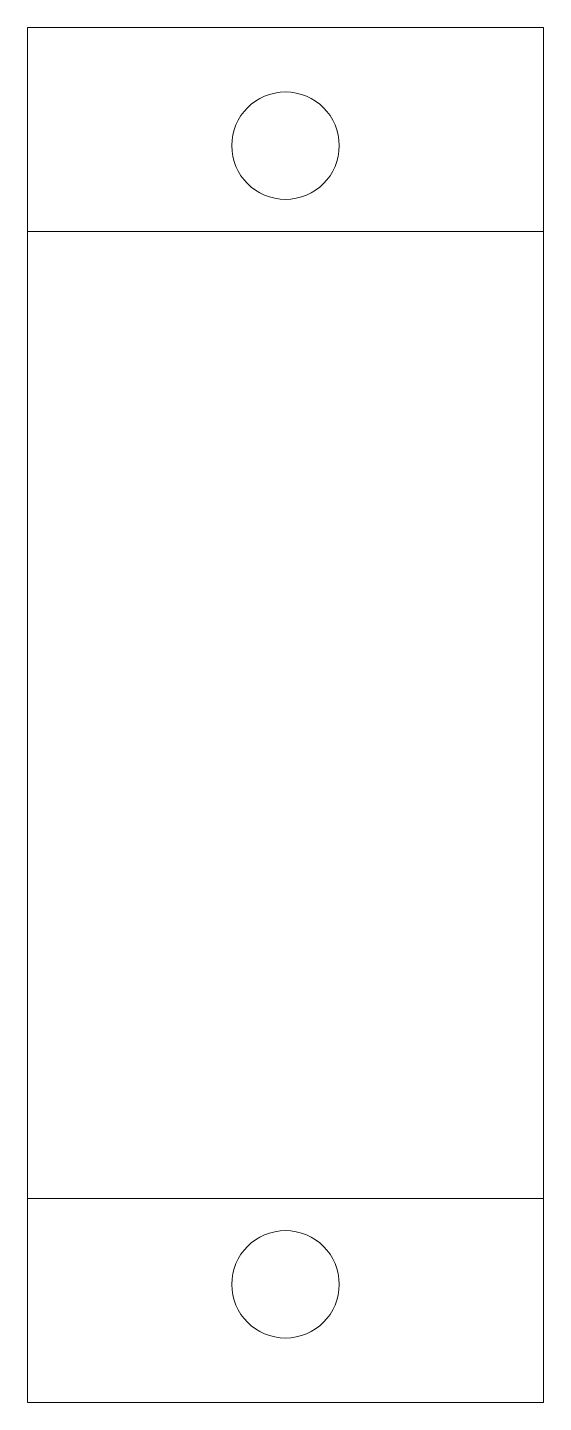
# Model space of a CAD drawing. Header units: millimetres. Extents: x -6 to 6, y -16 to 16.
import ezdxf

# ---------------------------------------------------------------- set-up
doc = ezdxf.new("R2010")
doc.units = ezdxf.units.MM
for name, color, linetype, lineweight in [('MicroServo_Cutout', 1, 'CONTINUOUS', 0), ('MicroServo_MountingHoles', 1, 'CONTINUOUS', 0), ('MicroServo_Outer', 2, 'CONTINUOUS', 0)]:
    doc.layers.add(name, color=color, linetype=linetype, lineweight=lineweight)

msp = doc.modelspace()

# ---------------------------------------------------------------- linework, layer by layer
at = {"layer": 'MicroServo_Cutout'}
for p, q in [((-6, -11.25), (-6, 11.25)), ((-6, 11.25), (6, 11.25)), ((6, -11.25), (6, 11.25)), ((6, -11.25), (-6, -11.25))]:
    msp.add_line(p, q, dxfattribs=at)
at = {"layer": 'MicroServo_MountingHoles'}
for centre in [(0, 13.25), (0, -13.25)]:
    msp.add_circle(centre, 1.25, dxfattribs=at)
at = {"layer": 'MicroServo_Outer'}
for p, q in [((-6, -16), (-6, 16)), ((-6, 16), (6, 16)), ((6, -16), (6, 16)), ((6, -16), (-6, -16))]:
    msp.add_line(p, q, dxfattribs=at)

doc.saveas('drawing.dxf')
